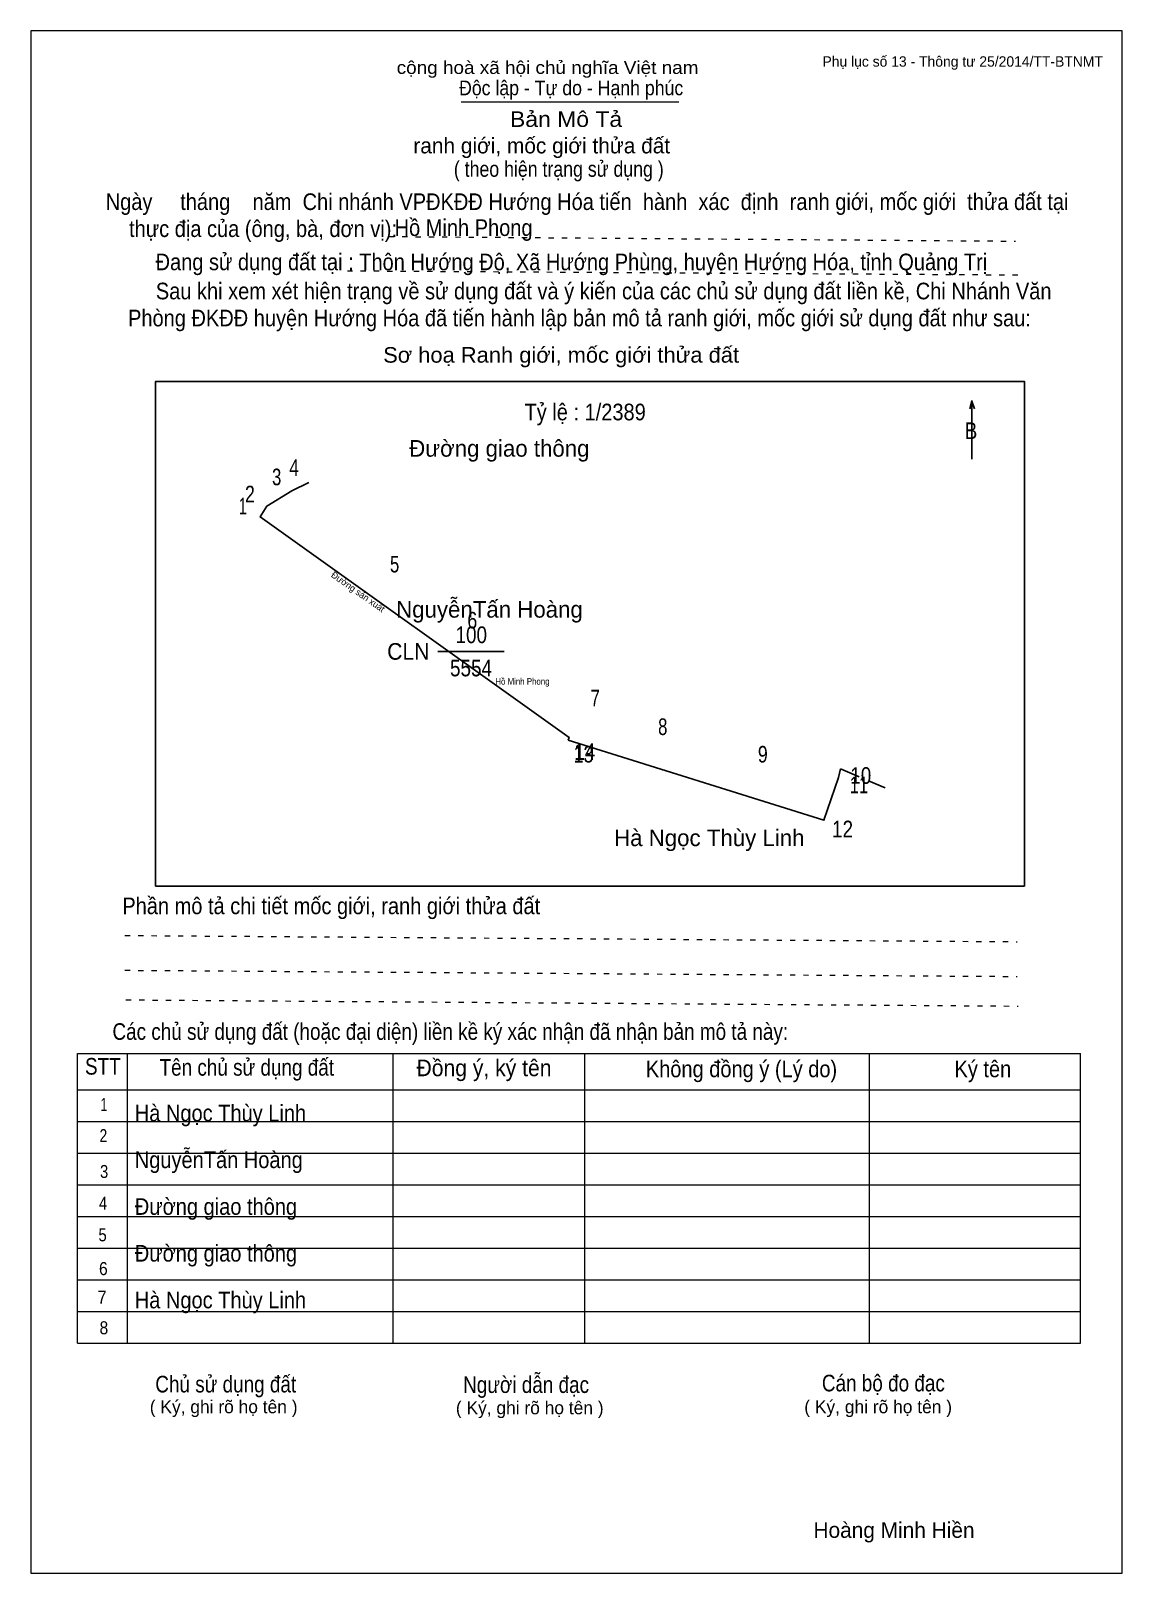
# Model space of a CAD drawing. Header units: centimetres. Extents: x 0 to 21, y 0 to 29.7.
import ezdxf
from ezdxf.enums import TextEntityAlignment as Align

# ---------------------------------------------------------------- set-up
doc = ezdxf.new("R2010")
doc.units = ezdxf.units.CM
doc.header["$LTSCALE"] = 0.13
doc.linetypes.add('DOTTED', pattern=[1.5, 0.3, -1.2])
doc.linetypes.add('MEDIUM_DASHED', pattern=[4.5, 3, -1.5])
for name, color, linetype, lineweight in [('1', 7, 'Continuous', 13), ('33', 7, 'Continuous', 25), ('6', 7, 'Continuous', 25), ('62', 7, 'Continuous', 13)]:
    doc.layers.add(name, color=color, linetype=linetype, lineweight=lineweight)
for name, color, linetype in [('2', 7, 'Continuous'), ('32', 7, 'Continuous'), ('34', 7, 'Continuous'), ('51', 7, 'Continuous'), ('63', 7, 'Continuous')]:
    doc.layers.add(name, color=color, linetype=linetype)

msp = doc.modelspace()

# ---------------------------------------------------------------- linework, layer by layer
at = {"layer": '1'}
msp.add_lwpolyline([(21, 0), (21, 29.7), (0, 29.7), (0, 0)], close=True, dxfattribs=at)
at = {"layer": '33'}
msp.add_line((7.83, 17.75), (9.11, 17.75), dxfattribs=at)
at = {"layer": '6'}
for p, q in [((5.35, 21), (5.02, 20.84)), ((15.58, 15.49), (15.54, 15.32))]:
    msp.add_line(p, q, dxfattribs=at)
at = {"layer": '6', "linetype": 'MEDIUM_DASHED'}
msp.add_line((15.58, 15.49), (16.44, 15.12), dxfattribs=at)
at = {"layer": '6'}
for points in [[(10.34, 16.04), (10.36, 16.09), (4.41, 20.34), (4.54, 20.55), (5.02, 20.84)], [(10.34, 16.04), (15.26, 14.5), (15.54, 15.32)]]:
    msp.add_lwpolyline(points, dxfattribs=at)
at = {"layer": '62'}
for p, q in [((8.28, 28.33), (12.47, 28.33)), ((0.9, 10.01), (20.2, 10.01)), ((0.9, 4.43), (0.9, 10.01)), ((1.86, 4.43), (1.86, 10.01)), ((6.97, 4.43), (6.97, 9.99)), ((10.66, 4.43), (10.66, 9.99)), ((16.14, 4.43), (16.14, 10.01)), ((20.2, 4.43), (20.2, 10.01)), ((0.9, 9.31), (20.2, 9.31)), ((0.9, 8.7), (20.2, 8.7)), ((0.9, 8.09), (20.2, 8.09)), ((0.9, 7.48), (20.2, 7.48)), ((0.9, 6.87), (20.2, 6.87)), ((0.9, 6.26), (20.2, 6.26)), ((0.9, 5.65), (20.2, 5.65)), ((0.9, 5.04), (20.2, 5.04)), ((0.9, 4.43), (20.2, 4.43))]:
    msp.add_line(p, q, dxfattribs=at)
at = {"layer": '62', "linetype": 'DOTTED'}
for p, q in [((6.89, 25.74), (18.95, 25.65)), ((6.09, 25.08), (19.04, 25)), ((1.81, 12.28), (18.98, 12.16)), ((1.81, 11.61), (18.98, 11.49)), ((1.83, 11.04), (19, 10.92))]:
    msp.add_line(p, q, dxfattribs=at)
at = {"layer": '62', "lineweight": 25}
for p, q in [((18.11, 22.58), (18.11, 21.45)), ((18.11, 22.57), (18.07, 22.42)), ((18.11, 22.57), (18.16, 22.42))]:
    msp.add_line(p, q, dxfattribs=at)
msp.add_lwpolyline([(2.4, 13.23), (19.12, 13.23), (19.12, 22.95), (2.4, 22.95)], close=True, dxfattribs=at)

# ---------------------------------------------------------------- texts
at = {"layer": '2'}
msp.add_text('Đường sản xuất', height=0.1255, rotation=324.768, dxfattribs=at).set_placement((6.259, 18.846), align=Align.CENTER)
at = {"layer": '2', "width": 0.9}
msp.add_text('Hồ Minh Phong', height=0.1256, dxfattribs=at).set_placement((9.46, 17.11), align=Align.CENTER)
at = {"layer": '32'}
for s, width, p in [('4', 0.8, (5.065, 21.13)), ('3', 0.75, (4.73, 20.95)), ('2', 0.8, (4.215, 20.62)), ('1', 0.65, (4.08, 20.39)), ('5', 0.75, (7, 19.27)), ('6', 0.8, (8.495, 18.19)), ('7', 0.75, (10.86, 16.69)), ('8', 0.75, (12.16, 16.14)), ('13', 0.8, (10.635, 15.61)), ('14', 0.85, (10.66, 15.66)), ('9', 0.8, (14.085, 15.61)), ('10', 0.85, (15.97, 15.2)), ('11', 0.75, (15.935, 15.02)), ('12', 0.85, (15.62, 14.17))]:
    msp.add_text(s, height=0.32, dxfattribs=dict(at, width=width)).set_placement(p, align=Align.CENTER)
at = {"layer": '33'}
for s, p in [('Đường giao thông', (9.015, 21.5)), ('Đường giao thông', (9.015, 21.5)), ('NguyễnTấn Hoàng', (8.825, 18.4)), ('Hà Ngọc Thùy Linh', (13.055, 14)), ('Hà Ngọc Thùy Linh', (13.055, 14))]:
    msp.add_text(s, height=0.32, dxfattribs=at).set_placement(p, align=Align.CENTER)
at = {"layer": '33', "width": 0.85}
for s, p in [('100', (8.475, 17.91)), ('5554', (8.47, 17.27))]:
    msp.add_text(s, height=0.32, dxfattribs=at).set_placement(p, align=Align.CENTER)
at = {"layer": '33', "width": 0.95}
msp.add_text('CLN', height=0.32, dxfattribs=at).set_placement((7.67, 17.59), align=Align.RIGHT)
at = {"layer": '34', "width": 0.9}
for s, p in [('Hồ Minh Phong', (7, 25.75)), ('Hà Ngọc Thùy Linh', (2, 8.7)), ('NguyễnTấn Hoàng', (2, 7.8)), ('Đường giao thông', (2, 6.9)), ('Đường giao thông', (2, 6)), ('Hà Ngọc Thùy Linh', (2, 5.1))]:
    msp.add_text(s, height=0.32, dxfattribs=at).set_placement(p)
at = {"layer": '51', "width": 0.9}
msp.add_text('Tỷ lệ : 1/2389', height=0.32, dxfattribs=at).set_placement((9.5, 22.2))
at = {"layer": '62'}
for s, height, width, p in [('cộng hoà xã hội chủ nghĩa Việt nam', 0.2474, 1.1, (7.04, 28.87)), ('Độc lập - Tự do - Hạnh phúc', 0.2828, 0.9, (8.24, 28.46)), ('Bản Mô Tả', 0.3, 1.1, (9.22, 27.85)), ('( theo hiện trạng sử dụng )', 0.3, 0.85, (8.14, 26.89)), ('Ngày     tháng    năm  Chi nhánh VPĐKĐĐ Hướng Hóa tiến  hành  xác  định  ranh giới, mốc giới  thửa đất tại ', 0.32, 0.9, (1.44, 26.25)), ('thực địa của (ông, bà, đơn vị): ', 0.32, 0.9, (1.89, 25.73)), ('Đang sử dụng đất tại : Thôn Hướng Độ, Xã Hướng Phùng, huyện Hướng Hóa, tỉnh Quảng Trị', 0.32, 0.9, (2.4, 25.09)), ('     Sau khi xem xét hiện trạng về sử dụng đất và ý kiến của các chủ sử dụng đất liền kề, Chi Nhánh Văn ', 0.32, 0.9, (1.87, 24.53)), ('Phòng ĐKĐĐ huyện Hướng Hóa đã tiến hành lập bản mô tả ranh giới, mốc giới sử dụng đất như sau:', 0.32, 0.9, (1.87, 24.01)), ('Sơ hoạ Ranh giới, mốc giới thửa đất', 0.3, 1.05, (6.78, 23.31)), ('B', 0.32, 0.85, (17.97, 21.84)), ('Phần mô tả chi tiết mốc giới, ranh giới thửa đất ', 0.32, 0.9, (1.76, 12.69)), ('Các chủ sử dụng đất (hoặc đại diện) liền kề ký xác nhận đã nhận bản mô tả này:', 0.32, 0.85, (1.57, 10.27))]:
    msp.add_text(s, height=height, dxfattribs=dict(at, width=width)).set_placement(p)
msp.add_text('ranh giới, mốc giới thửa đất', height=0.3, dxfattribs=at).set_placement((7.36, 27.34))
for s, height, width, p in [('STT', 0.32, 0.85, (1.385, 9.6)), ('Tên chủ sử dụng đất', 0.32, 0.85, (4.155, 9.58)), ('Đồng ý, ký tên', 0.32, 0.95, (8.72, 9.57)), ('Không đồng ý (Lý do)', 0.32, 0.9, (13.675, 9.55)), ('Ký tên', 0.32, 0.9, (18.32, 9.55)), ('1', 0.25, 0.7, (1.405, 8.9)), ('2', 0.25, 0.8, (1.395, 8.3)), ('3', 0.25, 0.85, (1.41, 7.61)), ('4', 0.25, 0.85, (1.39, 7)), ('5', 0.25, 0.85, (1.38, 6.39)), ('6', 0.25, 0.9, (1.395, 5.74)), ('7', 0.25, 0.95, (1.37, 5.19)), ('8', 0.25, 0.9, (1.405, 4.6)), ('Người dẫn đạc', 0.32, 0.85, (9.53, 3.47)), ('Chủ sử dụng đất', 0.32, 0.85, (3.75, 3.48)), ('Cán bộ đo đạc', 0.32, 0.85, (16.405, 3.5))]:
    msp.add_text(s, height=height, dxfattribs=dict(at, width=width)).set_placement(p, align=Align.CENTER)
for p in [(3.71, 3.08), (9.6, 3.06), (16.305, 3.08)]:
    msp.add_text('( Ký, ghi rõ họ tên )', height=0.25, dxfattribs=at).set_placement(p, align=Align.CENTER)
at = {"layer": '63'}
msp.add_text('Phụ lục số 13 - Thông tư 25/2014/TT-BTNMT', height=0.2, dxfattribs=at).set_placement((20.63, 29.01), align=Align.RIGHT)
msp.add_text('Hoàng Minh Hiền', height=0.3, dxfattribs=at).set_placement((16.61, 0.68), align=Align.CENTER)

doc.saveas('drawing.dxf')
